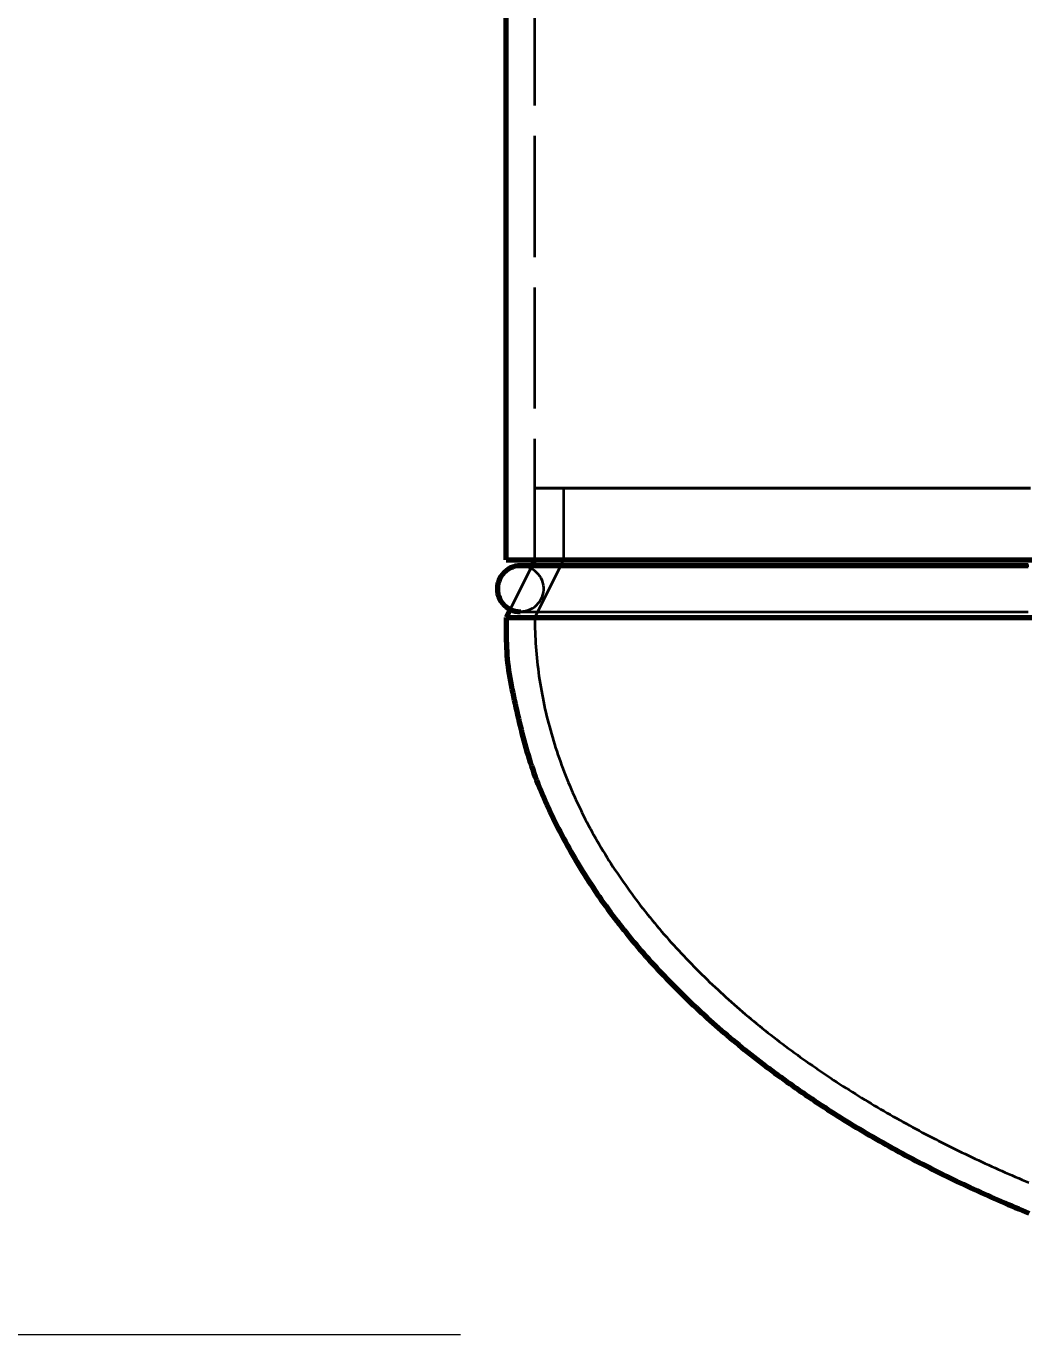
# Model space of a CAD drawing. Header units: millimetres. Extents: x 0 to 1554, y 0 to 420.
# Drawn here: x 61.92 to 94.97, y 147.97 to 191.17 of the extents above; entities that cross this region are included whole.
import ezdxf

# ---------------------------------------------------------------- set-up
doc = ezdxf.new("R2010")
doc.units = ezdxf.units.MM
doc.linetypes.add('IRAM-E-TRAZOS', pattern=[5, 4, -1])
for name, color, linetype, lineweight in [('01-VISIBLE', 7, 'CONTINUOUS', 70), ('02-OCULTA', 4, 'IRAM-E-TRAZOS', 35), ('04-COTA', 3, 'CONTINUOUS', 18)]:
    doc.layers.add(name, color=color, linetype=linetype, lineweight=lineweight)
doc.styles.add('ISO3098', font='isocpeur.ttf')
doc.dimstyles.new('FLAMA-IRAM', dxfattribs={"dimtxt": 3.5, "dimasz": 3.5, "dimexe": 2, "dimexo": 1.5, "dimgap": 1, "dimtad": 1, "dimdec": 1, "dimtxsty": 'ISO3098', "dimblk": 'IRAM_FLECHA', "dimblk1": 'IRAM_FLECHA', "dimblk2": 'IRAM_FLECHA', "dimcen": 2.5, "dimclrd": 256, "dimclre": 256, "dimclrt": 256, "dimazin": 3, "dimtfac": 1, "dimtmove": 0, "dimatfit": 3, "dimlwd": 18, "dimlwe": 18})

# ---------------------------------------------------------------- blocks, each defined once
blk = doc.blocks.new('IRAM_FLECHA')
blk.add_solid([(0, 0), (-1, 0.125), (-1, -0.125)])

msp = doc.modelspace()

# ---------------------------------------------------------------- linework, layer by layer
at = {"layer": '01-VISIBLE'}
for p, q in [((77.75, 173.552), (77.75, 309.552)), ((78.7, 173.552), (78.605, 173.362)), ((77.885, 171.922), (77.75, 171.652))]:
    msp.add_line(p, q, dxfattribs=at)
for points in [[(78.225, 173.362), (78.14, 173.357), (78.056, 173.343), (77.974, 173.319), (77.895, 173.287), (77.821, 173.245), (77.751, 173.196), (77.688, 173.139), (77.631, 173.076), (77.581, 173.006), (77.54, 172.932), (77.508, 172.853), (77.484, 172.771), (77.47, 172.687), (77.465, 172.602)], [(77.75, 173.552), (77.945, 173.552), (78.14, 173.552), (78.335, 173.552), (78.53, 173.552), (78.725, 173.552), (78.92, 173.552), (79.115, 173.552), (79.31, 173.552), (79.505, 173.552), (79.7, 173.552), (79.895, 173.552), (80.09, 173.552), (80.285, 173.552), (80.48, 173.552), (80.675, 173.552), (80.87, 173.552), (81.065, 173.552), (81.26, 173.552), (81.455, 173.552), (81.65, 173.552), (81.845, 173.552), (82.04, 173.552), (82.235, 173.552), (82.43, 173.552), (82.625, 173.552), (82.82, 173.552), (83.015, 173.552), (83.21, 173.552), (83.405, 173.552), (83.6, 173.552), (83.795, 173.552), (83.99, 173.552), (84.185, 173.552), (84.38, 173.552), (84.575, 173.552), (84.77, 173.552), (84.965, 173.552), (85.16, 173.552), (85.355, 173.552), (85.55, 173.552), (85.745, 173.552), (85.94, 173.552), (86.135, 173.552), (86.33, 173.552), (86.525, 173.552), (86.72, 173.552), (86.915, 173.552), (87.11, 173.552), (87.305, 173.552), (87.5, 173.552), (87.695, 173.552), (87.89, 173.552), (88.085, 173.552), (88.28, 173.552), (88.475, 173.552), (88.67, 173.552), (88.865, 173.552), (89.06, 173.552), (89.255, 173.552), (89.45, 173.552), (89.645, 173.552), (89.84, 173.552), (90.035, 173.552), (90.23, 173.552), (90.425, 173.552), (90.62, 173.552), (90.815, 173.552), (91.01, 173.552), (91.205, 173.552), (91.4, 173.552), (91.595, 173.552), (91.79, 173.552), (91.985, 173.552), (92.18, 173.552), (92.375, 173.552), (92.57, 173.552), (92.765, 173.552), (92.96, 173.552), (93.155, 173.552), (93.35, 173.552), (93.545, 173.552), (93.74, 173.552), (93.935, 173.552), (94.13, 173.552), (94.325, 173.552), (94.52, 173.552), (94.715, 173.552), (94.91, 173.552), (95.105, 173.552)], [(78.605, 173.362), (78.542, 173.362), (78.478, 173.362), (78.415, 173.362), (78.352, 173.362), (78.288, 173.362), (78.225, 173.362)], [(94.983, 173.362), (94.791, 173.362), (94.598, 173.362), (94.405, 173.362), (94.213, 173.362), (94.02, 173.362), (93.828, 173.362), (93.635, 173.362), (93.442, 173.362), (93.25, 173.362), (93.057, 173.362), (92.864, 173.362), (92.672, 173.362), (92.479, 173.362), (92.287, 173.362), (92.094, 173.362), (91.901, 173.362), (91.709, 173.362), (91.516, 173.362), (91.323, 173.362), (91.131, 173.362), (90.938, 173.362), (90.746, 173.362), (90.553, 173.362), (90.36, 173.362), (90.168, 173.362), (89.975, 173.362), (89.782, 173.362), (89.59, 173.362), (89.397, 173.362), (89.205, 173.362), (89.012, 173.362), (88.819, 173.362), (88.627, 173.362), (88.434, 173.362), (88.242, 173.362), (88.049, 173.362), (87.856, 173.362), (87.664, 173.362), (87.471, 173.362), (87.278, 173.362), (87.086, 173.362), (86.893, 173.362), (86.701, 173.362), (86.508, 173.362), (86.315, 173.362), (86.123, 173.362), (85.93, 173.362), (85.737, 173.362), (85.545, 173.362), (85.352, 173.362), (85.159, 173.362), (84.967, 173.362), (84.774, 173.362), (84.582, 173.362), (84.389, 173.362), (84.196, 173.362), (84.004, 173.362), (83.811, 173.362), (83.618, 173.362), (83.426, 173.362), (83.233, 173.362), (83.041, 173.362), (82.848, 173.362), (82.655, 173.362), (82.463, 173.362), (82.27, 173.362), (82.077, 173.362), (81.885, 173.362), (81.692, 173.362), (81.5, 173.362), (81.307, 173.362), (81.114, 173.362), (80.922, 173.362), (80.729, 173.362), (80.536, 173.362), (80.344, 173.362), (80.151, 173.362), (79.959, 173.362), (79.766, 173.362), (79.573, 173.362), (79.381, 173.362), (79.188, 173.362), (78.995, 173.362), (78.803, 173.362), (78.61, 173.362), (78.418, 173.362), (78.225, 173.362)], [(77.465, 172.602), (77.47, 172.517), (77.484, 172.433), (77.508, 172.351), (77.54, 172.272), (77.581, 172.197), (77.631, 172.128), (77.688, 172.064), (77.751, 172.008), (77.821, 171.958), (77.895, 171.917), (77.974, 171.884), (78.056, 171.861), (78.14, 171.847), (78.225, 171.842)], [(77.75, 171.652), (77.945, 171.652), (78.14, 171.652), (78.335, 171.652), (78.53, 171.652), (78.725, 171.652), (78.92, 171.652), (79.115, 171.652), (79.31, 171.652), (79.505, 171.652), (79.7, 171.652), (79.895, 171.652), (80.09, 171.652), (80.285, 171.652), (80.48, 171.652), (80.675, 171.652), (80.87, 171.652), (81.065, 171.652), (81.26, 171.652), (81.455, 171.652), (81.65, 171.652), (81.845, 171.652), (82.04, 171.652), (82.235, 171.652), (82.43, 171.652), (82.625, 171.652), (82.82, 171.652), (83.015, 171.652), (83.21, 171.652), (83.405, 171.652), (83.6, 171.652), (83.795, 171.652), (83.99, 171.652), (84.185, 171.652), (84.38, 171.652), (84.575, 171.652), (84.77, 171.652), (84.965, 171.652), (85.16, 171.652), (85.355, 171.652), (85.55, 171.652), (85.745, 171.652), (85.94, 171.652), (86.135, 171.652), (86.33, 171.652), (86.525, 171.652), (86.72, 171.652), (86.915, 171.652), (87.11, 171.652), (87.305, 171.652), (87.5, 171.652), (87.695, 171.652), (87.89, 171.652), (88.085, 171.652), (88.28, 171.652), (88.475, 171.652), (88.67, 171.652), (88.865, 171.652), (89.06, 171.652), (89.255, 171.652), (89.45, 171.652), (89.645, 171.652), (89.84, 171.652), (90.035, 171.652), (90.23, 171.652), (90.425, 171.652), (90.62, 171.652), (90.815, 171.652), (91.01, 171.652), (91.205, 171.652), (91.4, 171.652), (91.595, 171.652), (91.79, 171.652), (91.985, 171.652), (92.18, 171.652), (92.375, 171.652), (92.57, 171.652), (92.765, 171.652), (92.96, 171.652), (93.155, 171.652), (93.35, 171.652), (93.545, 171.652), (93.74, 171.652), (93.935, 171.652), (94.13, 171.652), (94.325, 171.652), (94.52, 171.652), (94.715, 171.652), (94.91, 171.652), (95.105, 171.652)], [(77.75, 171.652), (77.751, 171.527), (77.752, 171.402), (77.753, 171.277), (77.754, 171.152), (77.756, 171.027), (77.759, 170.902), (77.762, 170.777), (77.767, 170.653), (77.773, 170.528), (77.781, 170.403), (77.791, 170.279), (77.804, 170.154), (77.818, 170.03), (77.835, 169.906), (77.853, 169.783), (77.874, 169.66), (77.896, 169.537), (77.92, 169.414), (77.945, 169.292), (77.97, 169.169), (77.996, 169.047), (78.022, 168.925), (78.048, 168.803), (78.075, 168.681), (78.103, 168.559), (78.13, 168.437), (78.158, 168.315), (78.186, 168.194), (78.215, 168.072), (78.245, 167.951), (78.275, 167.83), (78.307, 167.709), (78.339, 167.588), (78.372, 167.468), (78.406, 167.347), (78.441, 167.228), (78.477, 167.108), (78.513, 166.988), (78.551, 166.869), (78.59, 166.751), (78.63, 166.632), (78.672, 166.514), (78.714, 166.397), (78.758, 166.28), (78.803, 166.164), (78.849, 166.047), (78.896, 165.932), (78.944, 165.816), (78.994, 165.702), (79.044, 165.587), (79.095, 165.473), (79.147, 165.36), (79.2, 165.246), (79.253, 165.134), (79.308, 165.021), (79.363, 164.909), (79.419, 164.797), (79.476, 164.686), (79.533, 164.575), (79.591, 164.465), (79.65, 164.355), (79.71, 164.245), (79.77, 164.135), (79.831, 164.026), (79.893, 163.918), (79.955, 163.809), (80.018, 163.701), (80.081, 163.594), (80.145, 163.486), (80.21, 163.38), (80.275, 163.273), (80.342, 163.167), (80.408, 163.062), (80.476, 162.956), (80.544, 162.852), (80.613, 162.747), (80.682, 162.644), (80.752, 162.54), (80.823, 162.437), (80.895, 162.335), (80.967, 162.233), (81.04, 162.132), (81.113, 162.03), (81.187, 161.93), (81.262, 161.83), (81.337, 161.73), (81.413, 161.631), (81.489, 161.532), (81.567, 161.434), (81.644, 161.336), (81.722, 161.238), (81.801, 161.141), (81.88, 161.045), (81.96, 160.949), (82.041, 160.853), (82.121, 160.758), (82.203, 160.663), (82.285, 160.569), (82.367, 160.475), (82.45, 160.382), (82.534, 160.289), (82.618, 160.196), (82.702, 160.104), (82.787, 160.012), (82.872, 159.921), (82.958, 159.83), (83.044, 159.74), (83.131, 159.65), (83.218, 159.56), (83.306, 159.471), (83.394, 159.383), (83.482, 159.295), (83.571, 159.207), (83.66, 159.119), (83.75, 159.032), (83.84, 158.946), (83.931, 158.86), (84.021, 158.774), (84.113, 158.689), (84.204, 158.604), (84.297, 158.52), (84.389, 158.436), (84.482, 158.352), (84.575, 158.269), (84.669, 158.186), (84.763, 158.104), (84.857, 158.022), (84.952, 157.941), (85.047, 157.86), (85.143, 157.779), (85.238, 157.699), (85.335, 157.62), (85.431, 157.54), (85.528, 157.461), (85.625, 157.383), (85.723, 157.305), (85.821, 157.227), (85.919, 157.15), (86.018, 157.073), (86.116, 156.997), (86.216, 156.921), (86.315, 156.845), (86.415, 156.77), (86.515, 156.695), (86.615, 156.621), (86.716, 156.547), (86.817, 156.473), (86.918, 156.4), (87.019, 156.327), (87.121, 156.255), (87.223, 156.182), (87.325, 156.111), (87.428, 156.039), (87.531, 155.969), (87.634, 155.898), (87.737, 155.828), (87.841, 155.758), (87.945, 155.689), (88.049, 155.62), (88.153, 155.551), (88.258, 155.483), (88.363, 155.415), (88.468, 155.347), (88.573, 155.28), (88.679, 155.213), (88.784, 155.147), (88.89, 155.081), (88.997, 155.015), (89.103, 154.95), (89.21, 154.885), (89.317, 154.821), (89.424, 154.756), (89.531, 154.693), (89.639, 154.629), (89.747, 154.566), (89.855, 154.503), (89.963, 154.441), (90.072, 154.379), (90.18, 154.317), (90.289, 154.256), (90.398, 154.195), (90.507, 154.134), (90.617, 154.074), (90.726, 154.014), (90.836, 153.955), (90.946, 153.896), (91.057, 153.837), (91.167, 153.778), (91.277, 153.72), (91.388, 153.662), (91.499, 153.605), (91.61, 153.548), (91.722, 153.491), (91.833, 153.435), (91.945, 153.379), (92.056, 153.323), (92.168, 153.267), (92.281, 153.212), (92.393, 153.158), (92.505, 153.103), (92.618, 153.049), (92.731, 152.995), (92.844, 152.942), (92.957, 152.889), (93.07, 152.836), (93.183, 152.784), (93.297, 152.732), (93.411, 152.68), (93.524, 152.628), (93.638, 152.577), (93.753, 152.527), (93.867, 152.476), (93.981, 152.426), (94.096, 152.376), (94.21, 152.327), (94.325, 152.278), (94.44, 152.229), (94.555, 152.18), (94.671, 152.132), (94.786, 152.084), (94.901, 152.036), (95.017, 151.989)]]:
    msp.add_lwpolyline(points, dxfattribs=at)
at = {"layer": '02-OCULTA'}
for p, q in [((78.7, 173.552), (78.7, 309.552)), ((78.7, 173.552), (78.7, 175.927)), ((79.65, 175.927), (79.65, 173.552)), ((78.605, 173.362), (77.885, 171.922)), ((79.65, 173.552), (78.7, 171.652))]:
    msp.add_line(p, q, dxfattribs=at)
for points in [[(95.061, 175.927), (94.871, 175.927), (94.681, 175.927), (94.491, 175.927), (94.3, 175.927), (94.11, 175.927), (93.92, 175.927), (93.73, 175.927), (93.539, 175.927), (93.349, 175.927), (93.159, 175.927), (92.969, 175.927), (92.778, 175.927), (92.588, 175.927), (92.398, 175.927), (92.208, 175.927), (92.017, 175.927), (91.827, 175.927), (91.637, 175.927), (91.447, 175.927), (91.257, 175.927), (91.066, 175.927), (90.876, 175.927), (90.686, 175.927), (90.495, 175.927), (90.305, 175.927), (90.115, 175.927), (89.925, 175.927), (89.734, 175.927), (89.544, 175.927), (89.354, 175.927), (89.164, 175.927), (88.973, 175.927), (88.783, 175.927), (88.593, 175.927), (88.403, 175.927), (88.212, 175.927), (88.022, 175.927), (87.832, 175.927), (87.642, 175.927), (87.451, 175.927), (87.261, 175.927), (87.071, 175.927), (86.881, 175.927), (86.69, 175.927), (86.5, 175.927), (86.31, 175.927), (86.12, 175.927), (85.929, 175.927), (85.739, 175.927), (85.549, 175.927), (85.359, 175.927), (85.168, 175.927), (84.978, 175.927), (84.788, 175.927), (84.598, 175.927), (84.407, 175.927), (84.217, 175.927), (84.027, 175.927), (83.837, 175.927), (83.647, 175.927), (83.456, 175.927), (83.266, 175.927), (83.076, 175.927), (82.885, 175.927), (82.695, 175.927), (82.505, 175.927), (82.315, 175.927), (82.124, 175.927), (81.934, 175.927), (81.744, 175.927), (81.554, 175.927), (81.363, 175.927), (81.173, 175.927), (80.983, 175.927), (80.793, 175.927), (80.602, 175.927), (80.412, 175.927), (80.222, 175.927), (80.032, 175.927), (79.841, 175.927), (79.651, 175.927), (79.461, 175.927), (79.271, 175.927), (79.08, 175.927), (78.89, 175.927), (78.7, 175.927)], [(78.7, 175.927), (78.89, 175.927), (79.08, 175.927), (79.271, 175.927), (79.461, 175.927), (79.651, 175.927), (79.841, 175.927), (80.032, 175.927), (80.222, 175.927), (80.412, 175.927), (80.602, 175.927), (80.793, 175.927), (80.983, 175.927), (81.173, 175.927), (81.363, 175.927), (81.554, 175.927), (81.744, 175.927), (81.934, 175.927), (82.124, 175.927), (82.315, 175.927), (82.505, 175.927), (82.695, 175.927), (82.885, 175.927), (83.076, 175.927), (83.266, 175.927), (83.456, 175.927), (83.647, 175.927), (83.837, 175.927), (84.027, 175.927), (84.217, 175.927), (84.407, 175.927), (84.598, 175.927), (84.788, 175.927), (84.978, 175.927), (85.168, 175.927), (85.359, 175.927), (85.549, 175.927), (85.739, 175.927), (85.929, 175.927), (86.12, 175.927), (86.31, 175.927), (86.5, 175.927), (86.69, 175.927), (86.881, 175.927), (87.071, 175.927), (87.261, 175.927), (87.451, 175.927), (87.642, 175.927), (87.832, 175.927), (88.022, 175.927), (88.212, 175.927), (88.403, 175.927), (88.593, 175.927), (88.783, 175.927), (88.973, 175.927), (89.164, 175.927), (89.354, 175.927), (89.544, 175.927), (89.734, 175.927), (89.925, 175.927), (90.115, 175.927), (90.305, 175.927), (90.495, 175.927), (90.686, 175.927), (90.876, 175.927), (91.066, 175.927), (91.257, 175.927), (91.447, 175.927), (91.637, 175.927), (91.827, 175.927), (92.017, 175.927), (92.208, 175.927), (92.398, 175.927), (92.588, 175.927), (92.778, 175.927), (92.969, 175.927), (93.159, 175.927), (93.349, 175.927), (93.539, 175.927), (93.73, 175.927), (93.92, 175.927), (94.11, 175.927), (94.3, 175.927), (94.491, 175.927), (94.681, 175.927), (94.871, 175.927), (95.061, 175.927)], [(95.046, 175.927), (94.861, 175.927), (94.675, 175.927), (94.49, 175.927), (94.304, 175.927), (94.119, 175.927), (93.933, 175.927), (93.748, 175.927), (93.562, 175.927), (93.377, 175.927), (93.191, 175.927), (93.006, 175.927), (92.82, 175.927), (92.635, 175.927), (92.45, 175.927), (92.264, 175.927), (92.078, 175.927), (91.893, 175.927), (91.707, 175.927), (91.522, 175.927), (91.337, 175.927), (91.151, 175.927), (90.965, 175.927), (90.78, 175.927), (90.594, 175.927), (90.409, 175.927), (90.223, 175.927), (90.038, 175.927), (89.852, 175.927), (89.667, 175.927), (89.481, 175.927), (89.296, 175.927), (89.111, 175.927), (88.925, 175.927), (88.739, 175.927), (88.554, 175.927), (88.368, 175.927), (88.183, 175.927), (87.998, 175.927), (87.812, 175.927), (87.626, 175.927), (87.441, 175.927), (87.255, 175.927), (87.07, 175.927), (86.885, 175.927), (86.699, 175.927), (86.513, 175.927), (86.328, 175.927), (86.142, 175.927), (85.957, 175.927), (85.772, 175.927), (85.586, 175.927), (85.4, 175.927), (85.215, 175.927), (85.029, 175.927), (84.844, 175.927), (84.659, 175.927), (84.473, 175.927), (84.287, 175.927), (84.102, 175.927), (83.916, 175.927), (83.731, 175.927), (83.546, 175.927), (83.36, 175.927), (83.174, 175.927), (82.989, 175.927), (82.803, 175.927), (82.618, 175.927), (82.433, 175.927), (82.247, 175.927), (82.061, 175.927), (81.876, 175.927), (81.69, 175.927), (81.505, 175.927), (81.319, 175.927), (81.134, 175.927), (80.948, 175.927), (80.763, 175.927), (80.577, 175.927), (80.392, 175.927), (80.206, 175.927), (80.021, 175.927), (79.835, 175.927), (79.65, 175.927)], [(79.65, 175.927), (79.835, 175.927), (80.021, 175.927), (80.206, 175.927), (80.392, 175.927), (80.577, 175.927), (80.763, 175.927), (80.948, 175.927), (81.134, 175.927), (81.319, 175.927), (81.505, 175.927), (81.69, 175.927), (81.876, 175.927), (82.061, 175.927), (82.247, 175.927), (82.433, 175.927), (82.618, 175.927), (82.803, 175.927), (82.989, 175.927), (83.174, 175.927), (83.36, 175.927), (83.546, 175.927), (83.731, 175.927), (83.916, 175.927), (84.102, 175.927), (84.287, 175.927), (84.473, 175.927), (84.659, 175.927), (84.844, 175.927), (85.029, 175.927), (85.215, 175.927), (85.4, 175.927), (85.586, 175.927), (85.772, 175.927), (85.957, 175.927), (86.142, 175.927), (86.328, 175.927), (86.513, 175.927), (86.699, 175.927), (86.885, 175.927), (87.07, 175.927), (87.255, 175.927), (87.441, 175.927), (87.626, 175.927), (87.812, 175.927), (87.998, 175.927), (88.183, 175.927), (88.368, 175.927), (88.554, 175.927), (88.739, 175.927), (88.925, 175.927), (89.111, 175.927), (89.296, 175.927), (89.481, 175.927), (89.667, 175.927), (89.852, 175.927), (90.038, 175.927), (90.223, 175.927), (90.409, 175.927), (90.594, 175.927), (90.78, 175.927), (90.965, 175.927), (91.151, 175.927), (91.337, 175.927), (91.522, 175.927), (91.707, 175.927), (91.893, 175.927), (92.078, 175.927), (92.264, 175.927), (92.45, 175.927), (92.635, 175.927), (92.82, 175.927), (93.006, 175.927), (93.191, 175.927), (93.377, 175.927), (93.562, 175.927), (93.748, 175.927), (93.933, 175.927), (94.119, 175.927), (94.304, 175.927), (94.49, 175.927), (94.675, 175.927), (94.861, 175.927), (95.046, 175.927)], [(95.105, 173.552), (94.91, 173.552), (94.715, 173.552), (94.52, 173.552), (94.325, 173.552), (94.13, 173.552), (93.935, 173.552), (93.74, 173.552), (93.545, 173.552), (93.35, 173.552), (93.155, 173.552), (92.96, 173.552), (92.765, 173.552), (92.57, 173.552), (92.375, 173.552), (92.18, 173.552), (91.985, 173.552), (91.79, 173.552), (91.595, 173.552), (91.4, 173.552), (91.205, 173.552), (91.01, 173.552), (90.815, 173.552), (90.62, 173.552), (90.425, 173.552), (90.23, 173.552), (90.035, 173.552), (89.84, 173.552), (89.645, 173.552), (89.45, 173.552), (89.255, 173.552), (89.06, 173.552), (88.865, 173.552), (88.67, 173.552), (88.475, 173.552), (88.28, 173.552), (88.085, 173.552), (87.89, 173.552), (87.695, 173.552), (87.5, 173.552), (87.305, 173.552), (87.11, 173.552), (86.915, 173.552), (86.72, 173.552), (86.525, 173.552), (86.33, 173.552), (86.135, 173.552), (85.94, 173.552), (85.745, 173.552), (85.55, 173.552), (85.355, 173.552), (85.16, 173.552), (84.965, 173.552), (84.77, 173.552), (84.575, 173.552), (84.38, 173.552), (84.185, 173.552), (83.99, 173.552), (83.795, 173.552), (83.6, 173.552), (83.405, 173.552), (83.21, 173.552), (83.015, 173.552), (82.82, 173.552), (82.625, 173.552), (82.43, 173.552), (82.235, 173.552), (82.04, 173.552), (81.845, 173.552), (81.65, 173.552), (81.455, 173.552), (81.26, 173.552), (81.065, 173.552), (80.87, 173.552), (80.675, 173.552), (80.48, 173.552), (80.285, 173.552), (80.09, 173.552), (79.895, 173.552), (79.7, 173.552), (79.505, 173.552), (79.31, 173.552), (79.115, 173.552), (78.92, 173.552), (78.725, 173.552), (78.53, 173.552), (78.335, 173.552), (78.14, 173.552), (77.945, 173.552), (77.75, 173.552)], [(78.225, 173.362), (78.307, 173.357), (78.388, 173.344), (78.468, 173.322), (78.544, 173.292), (78.617, 173.253), (78.685, 173.207), (78.748, 173.154), (78.804, 173.094), (78.854, 173.028), (78.896, 172.958), (78.931, 172.883), (78.957, 172.805), (78.975, 172.725), (78.984, 172.643), (78.984, 172.561), (78.975, 172.479), (78.957, 172.398), (78.931, 172.32), (78.896, 172.246), (78.854, 172.175), (78.804, 172.11), (78.748, 172.05), (78.685, 171.997), (78.617, 171.951), (78.544, 171.912), (78.468, 171.882), (78.388, 171.86), (78.307, 171.846), (78.225, 171.842)], [(95.007, 173.362), (94.817, 173.362), (94.626, 173.362), (94.435, 173.362), (94.244, 173.362), (94.054, 173.362), (93.863, 173.362), (93.672, 173.362), (93.482, 173.362), (93.291, 173.362), (93.1, 173.362), (92.909, 173.362), (92.719, 173.362), (92.528, 173.362), (92.337, 173.362), (92.146, 173.362), (91.956, 173.362), (91.765, 173.362), (91.574, 173.362), (91.384, 173.362), (91.193, 173.362), (91.002, 173.362), (90.811, 173.362), (90.621, 173.362), (90.43, 173.362), (90.239, 173.362), (90.048, 173.362), (89.858, 173.362), (89.667, 173.362), (89.476, 173.362), (89.286, 173.362), (89.095, 173.362), (88.904, 173.362), (88.713, 173.362), (88.523, 173.362), (88.332, 173.362), (88.141, 173.362), (87.951, 173.362), (87.76, 173.362), (87.569, 173.362), (87.378, 173.362), (87.188, 173.362), (86.997, 173.362), (86.806, 173.362), (86.615, 173.362), (86.425, 173.362), (86.234, 173.362), (86.043, 173.362), (85.853, 173.362), (85.662, 173.362), (85.471, 173.362), (85.28, 173.362), (85.09, 173.362), (84.899, 173.362), (84.708, 173.362), (84.517, 173.362), (84.327, 173.362), (84.136, 173.362), (83.945, 173.362), (83.755, 173.362), (83.564, 173.362), (83.373, 173.362), (83.182, 173.362), (82.992, 173.362), (82.801, 173.362), (82.61, 173.362), (82.419, 173.362), (82.229, 173.362), (82.038, 173.362), (81.847, 173.362), (81.657, 173.362), (81.466, 173.362), (81.275, 173.362), (81.084, 173.362), (80.894, 173.362), (80.703, 173.362), (80.512, 173.362), (80.322, 173.362), (80.131, 173.362), (79.94, 173.362), (79.749, 173.362), (79.559, 173.362), (79.368, 173.362), (79.177, 173.362), (78.986, 173.362), (78.796, 173.362), (78.605, 173.362)], [(95.061, 173.552), (94.871, 173.552), (94.681, 173.552), (94.491, 173.552), (94.3, 173.552), (94.11, 173.552), (93.92, 173.552), (93.73, 173.552), (93.539, 173.552), (93.349, 173.552), (93.159, 173.552), (92.969, 173.552), (92.778, 173.552), (92.588, 173.552), (92.398, 173.552), (92.208, 173.552), (92.017, 173.552), (91.827, 173.552), (91.637, 173.552), (91.447, 173.552), (91.257, 173.552), (91.066, 173.552), (90.876, 173.552), (90.686, 173.552), (90.495, 173.552), (90.305, 173.552), (90.115, 173.552), (89.925, 173.552), (89.734, 173.552), (89.544, 173.552), (89.354, 173.552), (89.164, 173.552), (88.973, 173.552), (88.783, 173.552), (88.593, 173.552), (88.403, 173.552), (88.212, 173.552), (88.022, 173.552), (87.832, 173.552), (87.642, 173.552), (87.451, 173.552), (87.261, 173.552), (87.071, 173.552), (86.881, 173.552), (86.69, 173.552), (86.5, 173.552), (86.31, 173.552), (86.12, 173.552), (85.929, 173.552), (85.739, 173.552), (85.549, 173.552), (85.359, 173.552), (85.168, 173.552), (84.978, 173.552), (84.788, 173.552), (84.598, 173.552), (84.407, 173.552), (84.217, 173.552), (84.027, 173.552), (83.837, 173.552), (83.647, 173.552), (83.456, 173.552), (83.266, 173.552), (83.076, 173.552), (82.885, 173.552), (82.695, 173.552), (82.505, 173.552), (82.315, 173.552), (82.124, 173.552), (81.934, 173.552), (81.744, 173.552), (81.554, 173.552), (81.363, 173.552), (81.173, 173.552), (80.983, 173.552), (80.793, 173.552), (80.602, 173.552), (80.412, 173.552), (80.222, 173.552), (80.032, 173.552), (79.841, 173.552), (79.651, 173.552), (79.461, 173.552), (79.271, 173.552), (79.08, 173.552), (78.89, 173.552), (78.7, 173.552)], [(78.7, 173.552), (78.89, 173.552), (79.08, 173.552), (79.271, 173.552), (79.461, 173.552), (79.651, 173.552), (79.841, 173.552), (80.032, 173.552), (80.222, 173.552), (80.412, 173.552), (80.602, 173.552), (80.793, 173.552), (80.983, 173.552), (81.173, 173.552), (81.363, 173.552), (81.554, 173.552), (81.744, 173.552), (81.934, 173.552), (82.124, 173.552), (82.315, 173.552), (82.505, 173.552), (82.695, 173.552), (82.885, 173.552), (83.076, 173.552), (83.266, 173.552), (83.456, 173.552), (83.647, 173.552), (83.837, 173.552), (84.027, 173.552), (84.217, 173.552), (84.407, 173.552), (84.598, 173.552), (84.788, 173.552), (84.978, 173.552), (85.168, 173.552), (85.359, 173.552), (85.549, 173.552), (85.739, 173.552), (85.929, 173.552), (86.12, 173.552), (86.31, 173.552), (86.5, 173.552), (86.69, 173.552), (86.881, 173.552), (87.071, 173.552), (87.261, 173.552), (87.451, 173.552), (87.642, 173.552), (87.832, 173.552), (88.022, 173.552), (88.212, 173.552), (88.403, 173.552), (88.593, 173.552), (88.783, 173.552), (88.973, 173.552), (89.164, 173.552), (89.354, 173.552), (89.544, 173.552), (89.734, 173.552), (89.925, 173.552), (90.115, 173.552), (90.305, 173.552), (90.495, 173.552), (90.686, 173.552), (90.876, 173.552), (91.066, 173.552), (91.257, 173.552), (91.447, 173.552), (91.637, 173.552), (91.827, 173.552), (92.017, 173.552), (92.208, 173.552), (92.398, 173.552), (92.588, 173.552), (92.778, 173.552), (92.969, 173.552), (93.159, 173.552), (93.349, 173.552), (93.539, 173.552), (93.73, 173.552), (93.92, 173.552), (94.11, 173.552), (94.3, 173.552), (94.491, 173.552), (94.681, 173.552), (94.871, 173.552), (95.061, 173.552)], [(95.061, 173.552), (94.871, 173.552), (94.681, 173.552), (94.491, 173.552), (94.3, 173.552), (94.11, 173.552), (93.92, 173.552), (93.73, 173.552), (93.539, 173.552), (93.349, 173.552), (93.159, 173.552), (92.969, 173.552), (92.778, 173.552), (92.588, 173.552), (92.398, 173.552), (92.208, 173.552), (92.017, 173.552), (91.827, 173.552), (91.637, 173.552), (91.447, 173.552), (91.257, 173.552), (91.066, 173.552), (90.876, 173.552), (90.686, 173.552), (90.495, 173.552), (90.305, 173.552), (90.115, 173.552), (89.925, 173.552), (89.734, 173.552), (89.544, 173.552), (89.354, 173.552), (89.164, 173.552), (88.973, 173.552), (88.783, 173.552), (88.593, 173.552), (88.403, 173.552), (88.212, 173.552), (88.022, 173.552), (87.832, 173.552), (87.642, 173.552), (87.451, 173.552), (87.261, 173.552), (87.071, 173.552), (86.881, 173.552), (86.69, 173.552), (86.5, 173.552), (86.31, 173.552), (86.12, 173.552), (85.929, 173.552), (85.739, 173.552), (85.549, 173.552), (85.359, 173.552), (85.168, 173.552), (84.978, 173.552), (84.788, 173.552), (84.598, 173.552), (84.407, 173.552), (84.217, 173.552), (84.027, 173.552), (83.837, 173.552), (83.647, 173.552), (83.456, 173.552), (83.266, 173.552), (83.076, 173.552), (82.885, 173.552), (82.695, 173.552), (82.505, 173.552), (82.315, 173.552), (82.124, 173.552), (81.934, 173.552), (81.744, 173.552), (81.554, 173.552), (81.363, 173.552), (81.173, 173.552), (80.983, 173.552), (80.793, 173.552), (80.602, 173.552), (80.412, 173.552), (80.222, 173.552), (80.032, 173.552), (79.841, 173.552), (79.651, 173.552), (79.461, 173.552), (79.271, 173.552), (79.08, 173.552), (78.89, 173.552), (78.7, 173.552)], [(78.7, 173.552), (78.89, 173.552), (79.08, 173.552), (79.271, 173.552), (79.461, 173.552), (79.651, 173.552), (79.841, 173.552), (80.032, 173.552), (80.222, 173.552), (80.412, 173.552), (80.602, 173.552), (80.793, 173.552), (80.983, 173.552), (81.173, 173.552), (81.363, 173.552), (81.554, 173.552), (81.744, 173.552), (81.934, 173.552), (82.124, 173.552), (82.315, 173.552), (82.505, 173.552), (82.695, 173.552), (82.885, 173.552), (83.076, 173.552), (83.266, 173.552), (83.456, 173.552), (83.647, 173.552), (83.837, 173.552), (84.027, 173.552), (84.217, 173.552), (84.407, 173.552), (84.598, 173.552), (84.788, 173.552), (84.978, 173.552), (85.168, 173.552), (85.359, 173.552), (85.549, 173.552), (85.739, 173.552), (85.929, 173.552), (86.12, 173.552), (86.31, 173.552), (86.5, 173.552), (86.69, 173.552), (86.881, 173.552), (87.071, 173.552), (87.261, 173.552), (87.451, 173.552), (87.642, 173.552), (87.832, 173.552), (88.022, 173.552), (88.212, 173.552), (88.403, 173.552), (88.593, 173.552), (88.783, 173.552), (88.973, 173.552), (89.164, 173.552), (89.354, 173.552), (89.544, 173.552), (89.734, 173.552), (89.925, 173.552), (90.115, 173.552), (90.305, 173.552), (90.495, 173.552), (90.686, 173.552), (90.876, 173.552), (91.066, 173.552), (91.257, 173.552), (91.447, 173.552), (91.637, 173.552), (91.827, 173.552), (92.017, 173.552), (92.208, 173.552), (92.398, 173.552), (92.588, 173.552), (92.778, 173.552), (92.969, 173.552), (93.159, 173.552), (93.349, 173.552), (93.539, 173.552), (93.73, 173.552), (93.92, 173.552), (94.11, 173.552), (94.3, 173.552), (94.491, 173.552), (94.681, 173.552), (94.871, 173.552), (95.061, 173.552)], [(95.046, 173.552), (94.861, 173.552), (94.675, 173.552), (94.49, 173.552), (94.304, 173.552), (94.119, 173.552), (93.933, 173.552), (93.748, 173.552), (93.562, 173.552), (93.377, 173.552), (93.191, 173.552), (93.006, 173.552), (92.82, 173.552), (92.635, 173.552), (92.45, 173.552), (92.264, 173.552), (92.078, 173.552), (91.893, 173.552), (91.707, 173.552), (91.522, 173.552), (91.337, 173.552), (91.151, 173.552), (90.965, 173.552), (90.78, 173.552), (90.594, 173.552), (90.409, 173.552), (90.223, 173.552), (90.038, 173.552), (89.852, 173.552), (89.667, 173.552), (89.481, 173.552), (89.296, 173.552), (89.111, 173.552), (88.925, 173.552), (88.739, 173.552), (88.554, 173.552), (88.368, 173.552), (88.183, 173.552), (87.998, 173.552), (87.812, 173.552), (87.626, 173.552), (87.441, 173.552), (87.255, 173.552), (87.07, 173.552), (86.885, 173.552), (86.699, 173.552), (86.513, 173.552), (86.328, 173.552), (86.142, 173.552), (85.957, 173.552), (85.772, 173.552), (85.586, 173.552), (85.4, 173.552), (85.215, 173.552), (85.029, 173.552), (84.844, 173.552), (84.659, 173.552), (84.473, 173.552), (84.287, 173.552), (84.102, 173.552), (83.916, 173.552), (83.731, 173.552), (83.546, 173.552), (83.36, 173.552), (83.174, 173.552), (82.989, 173.552), (82.803, 173.552), (82.618, 173.552), (82.433, 173.552), (82.247, 173.552), (82.061, 173.552), (81.876, 173.552), (81.69, 173.552), (81.505, 173.552), (81.319, 173.552), (81.134, 173.552), (80.948, 173.552), (80.763, 173.552), (80.577, 173.552), (80.392, 173.552), (80.206, 173.552), (80.021, 173.552), (79.835, 173.552), (79.65, 173.552)], [(79.65, 173.552), (79.835, 173.552), (80.021, 173.552), (80.206, 173.552), (80.392, 173.552), (80.577, 173.552), (80.763, 173.552), (80.948, 173.552), (81.134, 173.552), (81.319, 173.552), (81.505, 173.552), (81.69, 173.552), (81.876, 173.552), (82.061, 173.552), (82.247, 173.552), (82.433, 173.552), (82.618, 173.552), (82.803, 173.552), (82.989, 173.552), (83.174, 173.552), (83.36, 173.552), (83.546, 173.552), (83.731, 173.552), (83.916, 173.552), (84.102, 173.552), (84.287, 173.552), (84.473, 173.552), (84.659, 173.552), (84.844, 173.552), (85.029, 173.552), (85.215, 173.552), (85.4, 173.552), (85.586, 173.552), (85.772, 173.552), (85.957, 173.552), (86.142, 173.552), (86.328, 173.552), (86.513, 173.552), (86.699, 173.552), (86.885, 173.552), (87.07, 173.552), (87.255, 173.552), (87.441, 173.552), (87.626, 173.552), (87.812, 173.552), (87.998, 173.552), (88.183, 173.552), (88.368, 173.552), (88.554, 173.552), (88.739, 173.552), (88.925, 173.552), (89.111, 173.552), (89.296, 173.552), (89.481, 173.552), (89.667, 173.552), (89.852, 173.552), (90.038, 173.552), (90.223, 173.552), (90.409, 173.552), (90.594, 173.552), (90.78, 173.552), (90.965, 173.552), (91.151, 173.552), (91.337, 173.552), (91.522, 173.552), (91.707, 173.552), (91.893, 173.552), (92.078, 173.552), (92.264, 173.552), (92.45, 173.552), (92.635, 173.552), (92.82, 173.552), (93.006, 173.552), (93.191, 173.552), (93.377, 173.552), (93.562, 173.552), (93.748, 173.552), (93.933, 173.552), (94.119, 173.552), (94.304, 173.552), (94.49, 173.552), (94.675, 173.552), (94.861, 173.552), (95.046, 173.552)], [(95.105, 171.652), (94.91, 171.652), (94.715, 171.652), (94.52, 171.652), (94.325, 171.652), (94.13, 171.652), (93.935, 171.652), (93.74, 171.652), (93.545, 171.652), (93.35, 171.652), (93.155, 171.652), (92.96, 171.652), (92.765, 171.652), (92.57, 171.652), (92.375, 171.652), (92.18, 171.652), (91.985, 171.652), (91.79, 171.652), (91.595, 171.652), (91.4, 171.652), (91.205, 171.652), (91.01, 171.652), (90.815, 171.652), (90.62, 171.652), (90.425, 171.652), (90.23, 171.652), (90.035, 171.652), (89.84, 171.652), (89.645, 171.652), (89.45, 171.652), (89.255, 171.652), (89.06, 171.652), (88.865, 171.652), (88.67, 171.652), (88.475, 171.652), (88.28, 171.652), (88.085, 171.652), (87.89, 171.652), (87.695, 171.652), (87.5, 171.652), (87.305, 171.652), (87.11, 171.652), (86.915, 171.652), (86.72, 171.652), (86.525, 171.652), (86.33, 171.652), (86.135, 171.652), (85.94, 171.652), (85.745, 171.652), (85.55, 171.652), (85.355, 171.652), (85.16, 171.652), (84.965, 171.652), (84.77, 171.652), (84.575, 171.652), (84.38, 171.652), (84.185, 171.652), (83.99, 171.652), (83.795, 171.652), (83.6, 171.652), (83.405, 171.652), (83.21, 171.652), (83.015, 171.652), (82.82, 171.652), (82.625, 171.652), (82.43, 171.652), (82.235, 171.652), (82.04, 171.652), (81.845, 171.652), (81.65, 171.652), (81.455, 171.652), (81.26, 171.652), (81.065, 171.652), (80.87, 171.652), (80.675, 171.652), (80.48, 171.652), (80.285, 171.652), (80.09, 171.652), (79.895, 171.652), (79.7, 171.652), (79.505, 171.652), (79.31, 171.652), (79.115, 171.652), (78.92, 171.652), (78.725, 171.652), (78.53, 171.652), (78.335, 171.652), (78.14, 171.652), (77.945, 171.652), (77.75, 171.652)], [(78.225, 171.842), (78.418, 171.842), (78.61, 171.842), (78.803, 171.842), (78.995, 171.842), (79.188, 171.842), (79.381, 171.842), (79.573, 171.842), (79.766, 171.842), (79.959, 171.842), (80.151, 171.842), (80.344, 171.842), (80.536, 171.842), (80.729, 171.842), (80.922, 171.842), (81.114, 171.842), (81.307, 171.842), (81.5, 171.842), (81.692, 171.842), (81.885, 171.842), (82.077, 171.842), (82.27, 171.842), (82.463, 171.842), (82.655, 171.842), (82.848, 171.842), (83.041, 171.842), (83.233, 171.842), (83.426, 171.842), (83.618, 171.842), (83.811, 171.842), (84.004, 171.842), (84.196, 171.842), (84.389, 171.842), (84.582, 171.842), (84.774, 171.842), (84.967, 171.842), (85.159, 171.842), (85.352, 171.842), (85.545, 171.842), (85.737, 171.842), (85.93, 171.842), (86.123, 171.842), (86.315, 171.842), (86.508, 171.842), (86.701, 171.842), (86.893, 171.842), (87.086, 171.842), (87.278, 171.842), (87.471, 171.842), (87.664, 171.842), (87.856, 171.842), (88.049, 171.842), (88.242, 171.842), (88.434, 171.842), (88.627, 171.842), (88.819, 171.842), (89.012, 171.842), (89.205, 171.842), (89.397, 171.842), (89.59, 171.842), (89.782, 171.842), (89.975, 171.842), (90.168, 171.842), (90.36, 171.842), (90.553, 171.842), (90.746, 171.842), (90.938, 171.842), (91.131, 171.842), (91.323, 171.842), (91.516, 171.842), (91.709, 171.842), (91.901, 171.842), (92.094, 171.842), (92.287, 171.842), (92.479, 171.842), (92.672, 171.842), (92.864, 171.842), (93.057, 171.842), (93.25, 171.842), (93.442, 171.842), (93.635, 171.842), (93.828, 171.842), (94.02, 171.842), (94.213, 171.842), (94.405, 171.842), (94.598, 171.842), (94.791, 171.842), (94.983, 171.842)], [(78.225, 171.842), (78.418, 171.842), (78.61, 171.842), (78.803, 171.842), (78.995, 171.842), (79.188, 171.842), (79.381, 171.842), (79.573, 171.842), (79.766, 171.842), (79.959, 171.842), (80.151, 171.842), (80.344, 171.842), (80.536, 171.842), (80.729, 171.842), (80.922, 171.842), (81.114, 171.842), (81.307, 171.842), (81.5, 171.842), (81.692, 171.842), (81.885, 171.842), (82.077, 171.842), (82.27, 171.842), (82.463, 171.842), (82.655, 171.842), (82.848, 171.842), (83.041, 171.842), (83.233, 171.842), (83.426, 171.842), (83.618, 171.842), (83.811, 171.842), (84.004, 171.842), (84.196, 171.842), (84.389, 171.842), (84.582, 171.842), (84.774, 171.842), (84.967, 171.842), (85.159, 171.842), (85.352, 171.842), (85.545, 171.842), (85.737, 171.842), (85.93, 171.842), (86.123, 171.842), (86.315, 171.842), (86.508, 171.842), (86.701, 171.842), (86.893, 171.842), (87.086, 171.842), (87.278, 171.842), (87.471, 171.842), (87.664, 171.842), (87.856, 171.842), (88.049, 171.842), (88.242, 171.842), (88.434, 171.842), (88.627, 171.842), (88.819, 171.842), (89.012, 171.842), (89.205, 171.842), (89.397, 171.842), (89.59, 171.842), (89.782, 171.842), (89.975, 171.842), (90.168, 171.842), (90.36, 171.842), (90.553, 171.842), (90.746, 171.842), (90.938, 171.842), (91.131, 171.842), (91.323, 171.842), (91.516, 171.842), (91.709, 171.842), (91.901, 171.842), (92.094, 171.842), (92.287, 171.842), (92.479, 171.842), (92.672, 171.842), (92.864, 171.842), (93.057, 171.842), (93.25, 171.842), (93.442, 171.842), (93.635, 171.842), (93.828, 171.842), (94.02, 171.842), (94.213, 171.842), (94.405, 171.842), (94.598, 171.842), (94.791, 171.842), (94.983, 171.842)], [(95.061, 171.652), (94.871, 171.652), (94.681, 171.652), (94.491, 171.652), (94.3, 171.652), (94.11, 171.652), (93.92, 171.652), (93.73, 171.652), (93.539, 171.652), (93.349, 171.652), (93.159, 171.652), (92.969, 171.652), (92.778, 171.652), (92.588, 171.652), (92.398, 171.652), (92.208, 171.652), (92.017, 171.652), (91.827, 171.652), (91.637, 171.652), (91.447, 171.652), (91.257, 171.652), (91.066, 171.652), (90.876, 171.652), (90.686, 171.652), (90.495, 171.652), (90.305, 171.652), (90.115, 171.652), (89.925, 171.652), (89.734, 171.652), (89.544, 171.652), (89.354, 171.652), (89.164, 171.652), (88.973, 171.652), (88.783, 171.652), (88.593, 171.652), (88.403, 171.652), (88.212, 171.652), (88.022, 171.652), (87.832, 171.652), (87.642, 171.652), (87.451, 171.652), (87.261, 171.652), (87.071, 171.652), (86.881, 171.652), (86.69, 171.652), (86.5, 171.652), (86.31, 171.652), (86.12, 171.652), (85.929, 171.652), (85.739, 171.652), (85.549, 171.652), (85.359, 171.652), (85.168, 171.652), (84.978, 171.652), (84.788, 171.652), (84.598, 171.652), (84.407, 171.652), (84.217, 171.652), (84.027, 171.652), (83.837, 171.652), (83.647, 171.652), (83.456, 171.652), (83.266, 171.652), (83.076, 171.652), (82.885, 171.652), (82.695, 171.652), (82.505, 171.652), (82.315, 171.652), (82.124, 171.652), (81.934, 171.652), (81.744, 171.652), (81.554, 171.652), (81.363, 171.652), (81.173, 171.652), (80.983, 171.652), (80.793, 171.652), (80.602, 171.652), (80.412, 171.652), (80.222, 171.652), (80.032, 171.652), (79.841, 171.652), (79.651, 171.652), (79.461, 171.652), (79.271, 171.652), (79.08, 171.652), (78.89, 171.652), (78.7, 171.652)], [(78.7, 171.652), (78.89, 171.652), (79.08, 171.652), (79.271, 171.652), (79.461, 171.652), (79.651, 171.652), (79.841, 171.652), (80.032, 171.652), (80.222, 171.652), (80.412, 171.652), (80.602, 171.652), (80.793, 171.652), (80.983, 171.652), (81.173, 171.652), (81.363, 171.652), (81.554, 171.652), (81.744, 171.652), (81.934, 171.652), (82.124, 171.652), (82.315, 171.652), (82.505, 171.652), (82.695, 171.652), (82.885, 171.652), (83.076, 171.652), (83.266, 171.652), (83.456, 171.652), (83.647, 171.652), (83.837, 171.652), (84.027, 171.652), (84.217, 171.652), (84.407, 171.652), (84.598, 171.652), (84.788, 171.652), (84.978, 171.652), (85.168, 171.652), (85.359, 171.652), (85.549, 171.652), (85.739, 171.652), (85.929, 171.652), (86.12, 171.652), (86.31, 171.652), (86.5, 171.652), (86.69, 171.652), (86.881, 171.652), (87.071, 171.652), (87.261, 171.652), (87.451, 171.652), (87.642, 171.652), (87.832, 171.652), (88.022, 171.652), (88.212, 171.652), (88.403, 171.652), (88.593, 171.652), (88.783, 171.652), (88.973, 171.652), (89.164, 171.652), (89.354, 171.652), (89.544, 171.652), (89.734, 171.652), (89.925, 171.652), (90.115, 171.652), (90.305, 171.652), (90.495, 171.652), (90.686, 171.652), (90.876, 171.652), (91.066, 171.652), (91.257, 171.652), (91.447, 171.652), (91.637, 171.652), (91.827, 171.652), (92.017, 171.652), (92.208, 171.652), (92.398, 171.652), (92.588, 171.652), (92.778, 171.652), (92.969, 171.652), (93.159, 171.652), (93.349, 171.652), (93.539, 171.652), (93.73, 171.652), (93.92, 171.652), (94.11, 171.652), (94.3, 171.652), (94.491, 171.652), (94.681, 171.652), (94.871, 171.652), (95.061, 171.652)], [(78.7, 171.652), (78.7, 171.53), (78.702, 171.409), (78.704, 171.287), (78.708, 171.166), (78.713, 171.045), (78.719, 170.923), (78.726, 170.802), (78.734, 170.681), (78.743, 170.56), (78.753, 170.439), (78.765, 170.318), (78.777, 170.197), (78.791, 170.077), (78.806, 169.956), (78.821, 169.836), (78.838, 169.715), (78.856, 169.595), (78.875, 169.475), (78.895, 169.355), (78.916, 169.236), (78.938, 169.116), (78.961, 168.997), (78.985, 168.878), (79.01, 168.759), (79.036, 168.641), (79.063, 168.522), (79.091, 168.404), (79.12, 168.286), (79.15, 168.169), (79.181, 168.051), (79.213, 167.934), (79.246, 167.817), (79.28, 167.701), (79.315, 167.584), (79.351, 167.468), (79.387, 167.353), (79.425, 167.237), (79.464, 167.122), (79.503, 167.007), (79.544, 166.893), (79.585, 166.778), (79.627, 166.665), (79.671, 166.551), (79.715, 166.438), (79.76, 166.325), (79.806, 166.213), (79.852, 166.101), (79.9, 165.989), (79.948, 165.878), (79.997, 165.767), (80.048, 165.656), (80.098, 165.546), (80.15, 165.436), (80.203, 165.326), (80.256, 165.217), (80.31, 165.109), (80.365, 165), (80.421, 164.892), (80.477, 164.785), (80.535, 164.678), (80.593, 164.571), (80.652, 164.465), (80.711, 164.359), (80.771, 164.254), (80.832, 164.149), (80.894, 164.044), (80.957, 163.94), (81.02, 163.836), (81.084, 163.733), (81.148, 163.63), (81.213, 163.528), (81.279, 163.425), (81.346, 163.324), (81.413, 163.223), (81.481, 163.122), (81.549, 163.022), (81.618, 162.922), (81.688, 162.823), (81.759, 162.724), (81.83, 162.625), (81.901, 162.527), (81.973, 162.429), (82.046, 162.332), (82.119, 162.235), (82.193, 162.139), (82.268, 162.043), (82.343, 161.947), (82.418, 161.852), (82.494, 161.758), (82.571, 161.663), (82.648, 161.57), (82.726, 161.476), (82.804, 161.383), (82.883, 161.291), (82.962, 161.199), (83.042, 161.108), (83.122, 161.017), (83.203, 160.926), (83.285, 160.836), (83.366, 160.746), (83.449, 160.657), (83.531, 160.568), (83.614, 160.479), (83.698, 160.391), (83.782, 160.304), (83.867, 160.216), (83.952, 160.13), (84.037, 160.043), (84.123, 159.957), (84.209, 159.872), (84.296, 159.787), (84.383, 159.702), (84.47, 159.618), (84.558, 159.534), (84.647, 159.451), (84.735, 159.368), (84.825, 159.285), (84.914, 159.203), (85.004, 159.122), (85.094, 159.04), (85.185, 158.96), (85.276, 158.879), (85.367, 158.799), (85.459, 158.72), (85.551, 158.64), (85.643, 158.562), (85.736, 158.483), (85.829, 158.405), (85.923, 158.328), (86.016, 158.251), (86.111, 158.174), (86.205, 158.098), (86.3, 158.022), (86.395, 157.946), (86.49, 157.871), (86.586, 157.796), (86.682, 157.722), (86.779, 157.648), (86.875, 157.575), (86.972, 157.501), (87.069, 157.429), (87.167, 157.356), (87.265, 157.284), (87.363, 157.213), (87.461, 157.142), (87.56, 157.071), (87.659, 157.001), (87.758, 156.931), (87.858, 156.861), (87.957, 156.792), (88.057, 156.723), (88.158, 156.654), (88.258, 156.586), (88.359, 156.518), (88.46, 156.451), (88.561, 156.384), (88.663, 156.317), (88.765, 156.251), (88.867, 156.185), (88.969, 156.12), (89.071, 156.055), (89.174, 155.99), (89.277, 155.925), (89.38, 155.861), (89.484, 155.798), (89.587, 155.734), (89.691, 155.671), (89.795, 155.609), (89.899, 155.546), (90.004, 155.485), (90.108, 155.423), (90.213, 155.362), (90.318, 155.301), (90.424, 155.24), (90.529, 155.18), (90.635, 155.121), (90.741, 155.061), (90.847, 155.002), (90.953, 154.943), (91.06, 154.885), (91.166, 154.827), (91.273, 154.769), (91.38, 154.712), (91.487, 154.655), (91.595, 154.598), (91.702, 154.541), (91.81, 154.485), (91.918, 154.43), (92.026, 154.374), (92.134, 154.319), (92.243, 154.264), (92.351, 154.21), (92.46, 154.156), (92.569, 154.102), (92.678, 154.049), (92.787, 153.996), (92.897, 153.943), (93.006, 153.891), (93.116, 153.838), (93.226, 153.787), (93.336, 153.735), (93.446, 153.684), (93.556, 153.633), (93.666, 153.583), (93.777, 153.532), (93.888, 153.482), (93.999, 153.433), (94.11, 153.384), (94.221, 153.335), (94.332, 153.286), (94.443, 153.238), (94.555, 153.19), (94.667, 153.142), (94.778, 153.094), (94.89, 153.047), (95.002, 153.001)]]:
    msp.add_lwpolyline(points, dxfattribs=at)

# ---------------------------------------------------------------- dimensions: what is measured, and where the dimension line sits
at = {"layer": '04-COTA'}
msp.add_linear_dim(base=(59.75, 147.972), p1=(77.75, 147.972), p2=(107.95, 342.028), angle=90, text='<>±2', dimstyle='FLAMA-IRAM', override={"dimlfac": 5}, dxfattribs=at).render()

doc.saveas('drawing.dxf')
